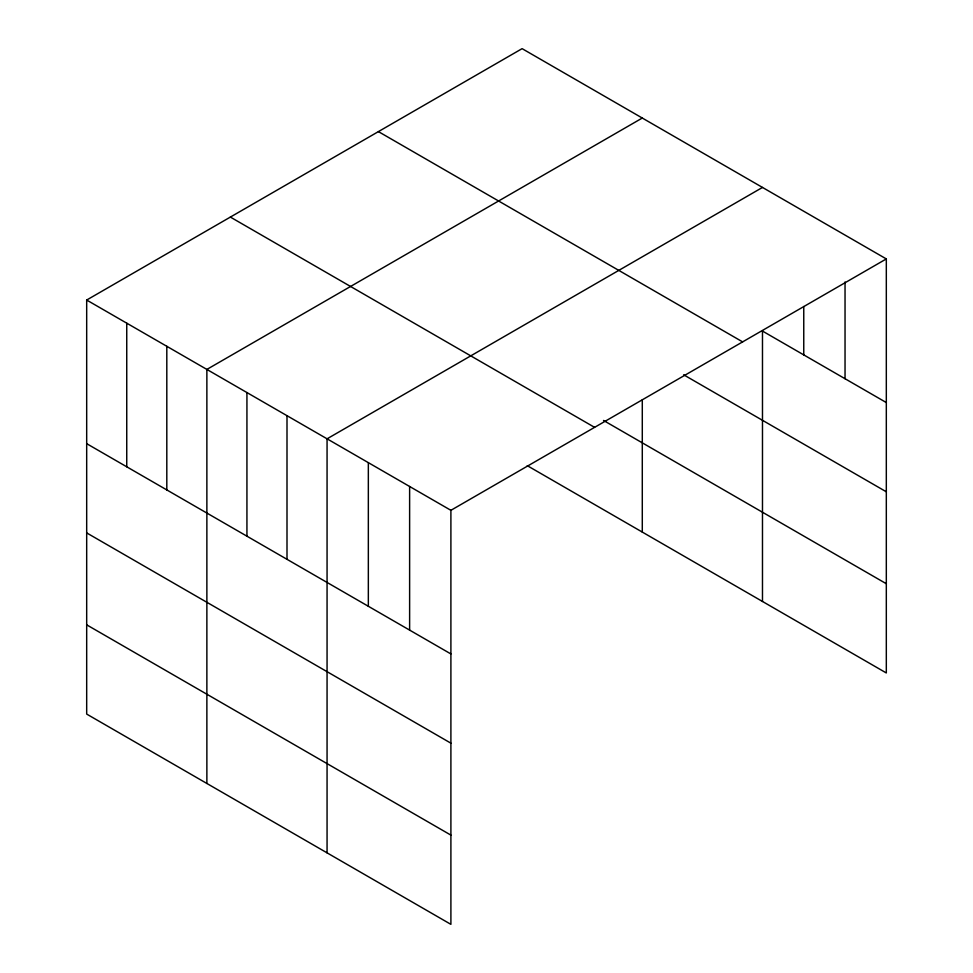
<?xml version="1.0" encoding="UTF-8"?>
<svg xmlns="http://www.w3.org/2000/svg" width="973" height="973" viewBox="0 0 973 973"><rect width="100%" height="100%" fill="white"/><g stroke="black" fill="none" stroke-linecap="round" stroke-linejoin="round"><path stroke-width="1.46" d="M886.318 258.927L450.9 510.314L450.9 924.35L86.682 714.073L86.682 300.037L522.1 48.65L886.318 258.927L886.318 672.963L527.269 465.666M642.289 118.037L206.872 369.424L206.872 783.46M762.479 187.436L327.062 438.823L327.062 852.859M886.318 402.554L762.479 331.063L762.479 601.472M378.412 131.61L742.63 341.888M683.642 374.787L886.318 491.791M603.515 420.458L886.318 583.727M230.37 217.076L594.588 427.354M86.682 300.037L450.9 510.314M86.682 443.664L450.9 653.941M86.682 532.9L450.9 743.177M86.682 624.836L450.9 835.114M845.038 281.963L845.038 378.728M803.759 306.519L803.759 354.89M642.289 399.842L642.289 532.073M409.621 486.488L409.621 630.115M368.341 462.649L368.341 606.276M286.999 415.69L286.999 559.317M246.935 392.557L246.935 536.184M166.809 346.291L166.809 489.93M126.745 323.17L126.745 466.797"/></g></svg>
